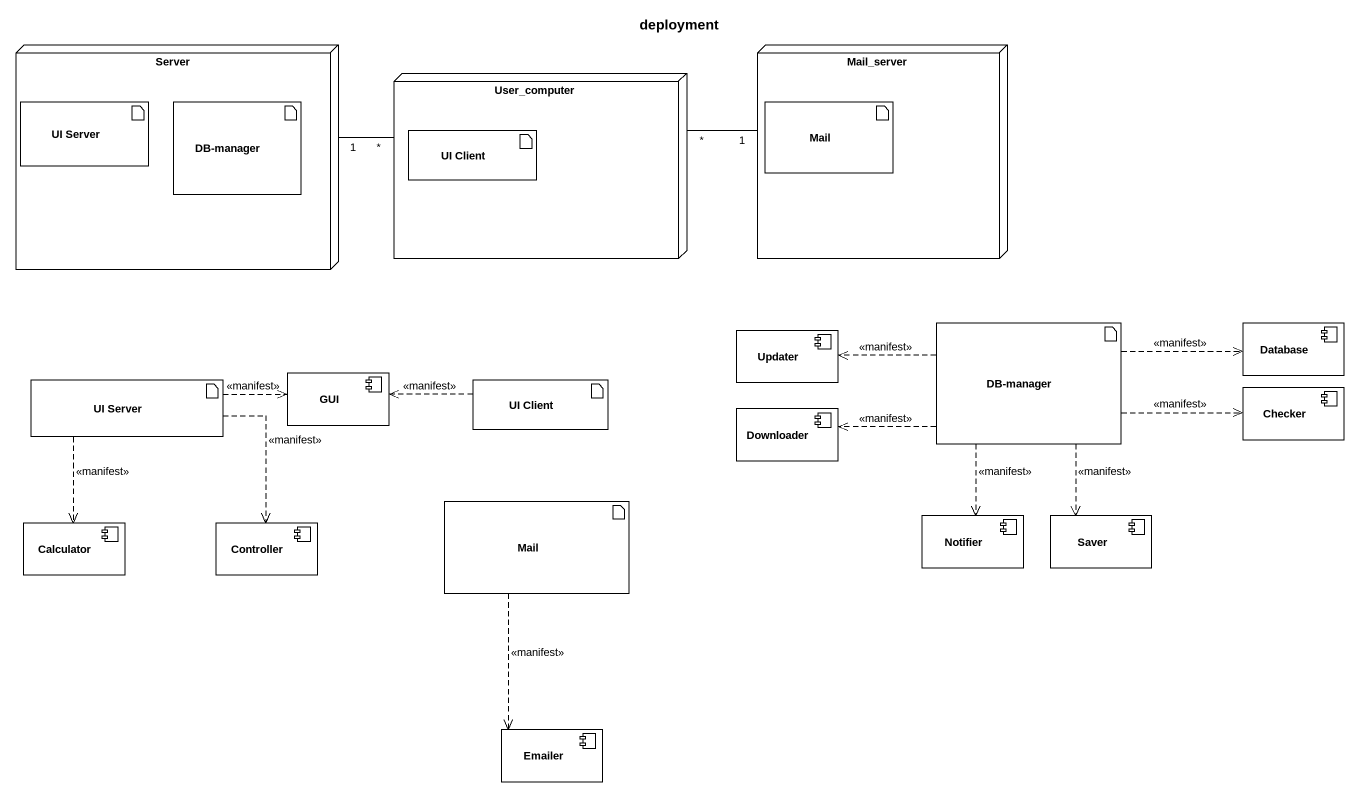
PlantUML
@startuml
title deployment
node Server {
  artifact "UI Server" as UI_Server
  artifact "DB-manager" as DB_manager
}
node User_computer {
  artifact "UI Client" as UI_Client
}
node Mail_server {
  artifact Mail
}
component Updater
artifact "DB-manager" as DB_manager_2
component "Database" as Database_
artifact "UI Server" as UI_Server_2
component GUI
artifact "UI Client" as UI_Client_2
component Checker
component Downloader
component Calculator
component Controller
artifact "Mail" as Mail_2
component Notifier
component Saver
component Emailer
User_computer "*" -left- "1" Server
User_computer "*" -right- "1" Mail_server
DB_manager_2 .left.> Updater : <<manifest>>
DB_manager_2 .right.> Database_ : <<manifest>>
DB_manager_2 .right.> Checker : <<manifest>>
DB_manager_2 .left.> Downloader : <<manifest>>
DB_manager_2 ..> Notifier : <<manifest>>
DB_manager_2 ..> Saver : <<manifest>>
UI_Server_2 .right.> GUI : <<manifest>>
UI_Server_2 ..> Calculator : <<manifest>>
UI_Server_2 ..> Controller : <<manifest>>
UI_Client_2 .left.> GUI : <<manifest>>
Mail_2 ..> Emailer : <<manifest>>
@enduml
